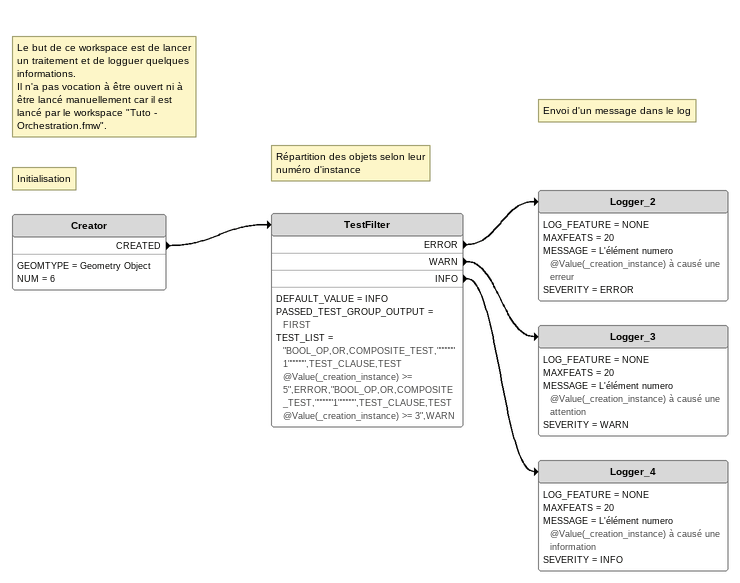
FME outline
Note: Le but de ce workspace est de lancer un traitement et de logguer quelques informations. / Il n'a pas vocation à être ouvert ni à être lancé manuellement car il est lancé par le workspace "Tuto - Orchestration.fmw".
Note: Initialisation
Creator
    GEOMTYPE = Geometry Object
    NUM = 6
    CREATED -> TestFilter
Note: Répartition des objets selon leur numéro d'instance
TestFilter
    DEFAULT_VALUE = INFO
    PASSED_TEST_GROUP_OUTPUT = FIRST
    TEST_LIST = "BOOL_OP,OR,COMPOSITE_TEST,""""""1"""""",TEST_CLAUSE,TEST @Value(_creation_instance) >= 5",ERROR,"BOOL_OP,OR,COMPOSITE_TEST,""""""1"""""",TEST_CLAUSE,TEST @Value(_creation_instance) >= 3",WARN
    ERROR -> Logger_2
    WARN -> Logger_3
    INFO -> Logger_4
Note: Envoi d'un message dans le log
Logger_2
    LOG_FEATURE = NONE
    MAXFEATS = 20
    MESSAGE = L'élément numero @Value(_creation_instance) à causé une erreur
    SEVERITY = ERROR
Logger_3
    LOG_FEATURE = NONE
    MAXFEATS = 20
    MESSAGE = L'élément numero @Value(_creation_instance) à causé une attention
    SEVERITY = WARN
Logger_4
    LOG_FEATURE = NONE
    MAXFEATS = 20
    MESSAGE = L'élément numero @Value(_creation_instance) à causé une information
    SEVERITY = INFO
